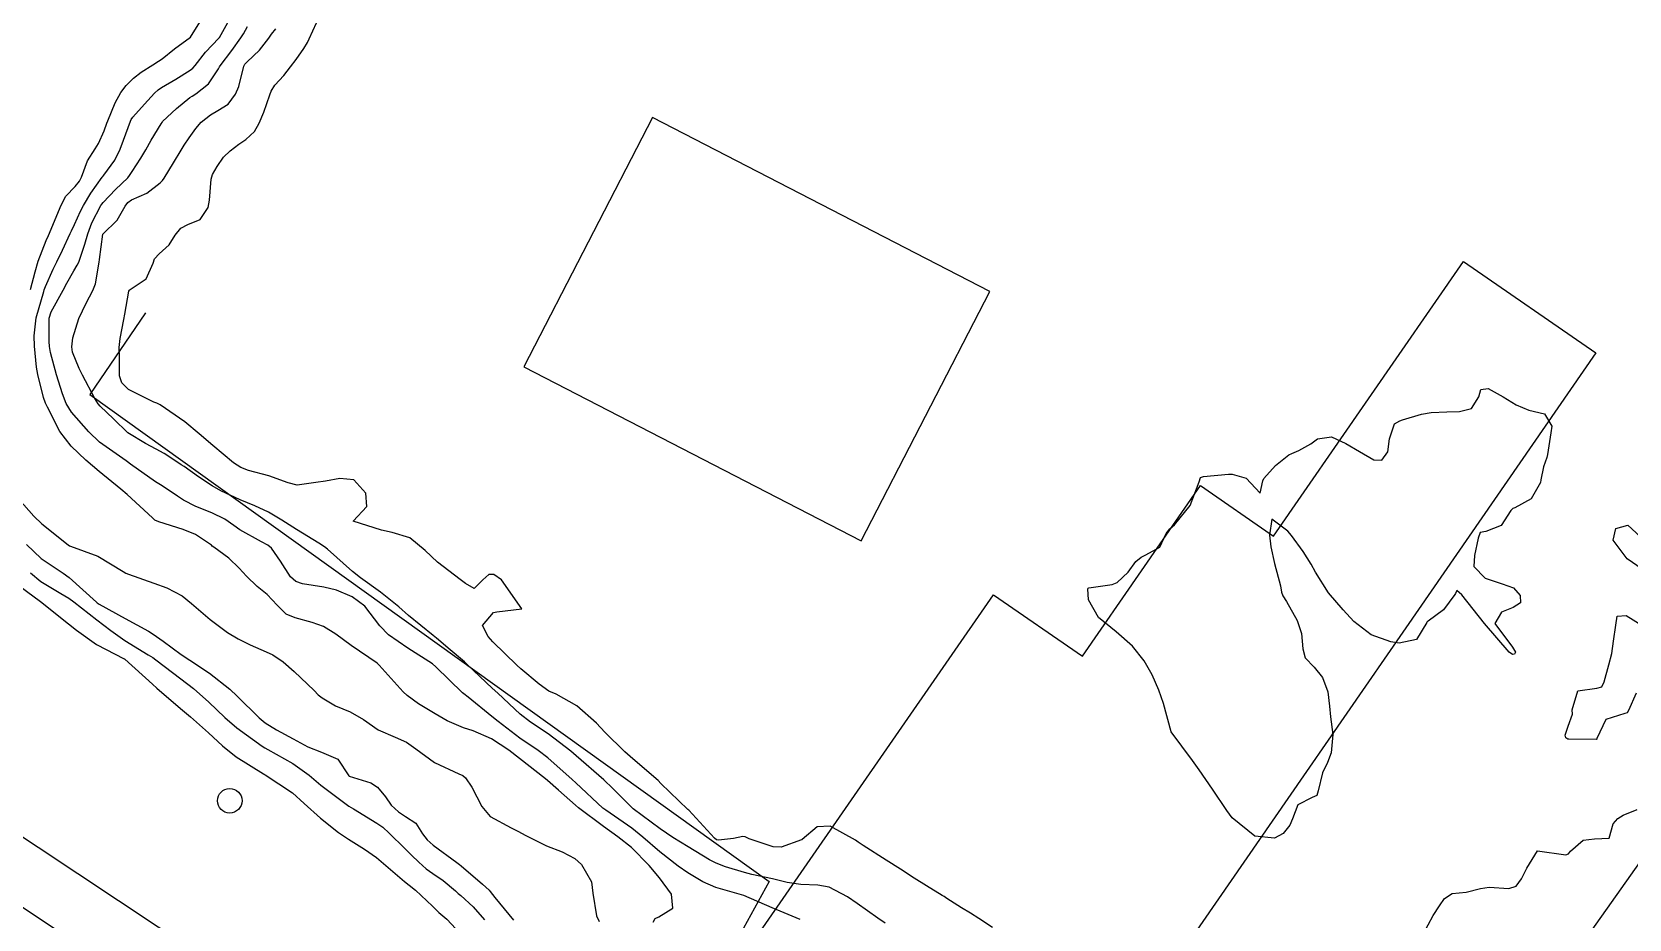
# Model space of a CAD drawing. Header units: metres. Extents: x 286371 to 293043, y 7462578 to 7466404.
# Drawn here: x 286937.7 to 287050.5, y 7465833.1 to 7465895.7 of the extents above; entities that cross this region are included whole.
import ezdxf

# ---------------------------------------------------------------- set-up
doc = ezdxf.new("R2010")
doc.units = ezdxf.units.M
doc.header["$MEASUREMENT"] = 0
for name, color, linetype in [('Curvas de Nivel 1m', 11, 'Continuous'), ('Curvas de Nivel 5m', 15, 'Continuous'), ('Divisas', 45, 'Continuous'), ('Edificações', 30, 'Continuous'), ('Linha Férrea', 20, 'Continuous'), ('Postes', 20, 'Continuous')]:
    doc.layers.add(name, color=color, linetype=linetype)

msp = doc.modelspace()

# ---------------------------------------------------------------- linework, layer by layer
at = {"layer": 'Curvas de Nivel 1m', "flags": 128}
for points, elevation in [([(286937.59, 7465877.55), (286937.93, 7465878.8), (286938.13, 7465879.54), (286938.7, 7465881), (286938.86, 7465881.36), (286938.93, 7465881.52), (286939.47, 7465882.77), (286939.77, 7465883.51), (286940.09, 7465884.15), (286940.75, 7465884.82), (286941.06, 7465885.19), (286941.19, 7465885.49), (286941.63, 7465886.64), (286942.17, 7465887.47), (286942.41, 7465887.86), (286942.81, 7465888.76), (286942.99, 7465889.29), (286943.05, 7465889.46), (286943.57, 7465890.73), (286943.98, 7465891.45), (286944.35, 7465891.95), (286944.87, 7465892.48), (286945.41, 7465892.9), (286946.25, 7465893.41), (286946.64, 7465893.66), (286946.89, 7465893.84), (286947.76, 7465894.53), (286948.91, 7465895.37), (286949.67, 7465896.62)], 691), ([(286981.56, 7465832.87), (286981.71, 7465833.13), (286981.97, 7465833.25), (286982.96, 7465833.86), (286982.86, 7465834.85), (286982.01, 7465836.02), (286981.29, 7465836.88), (286980.04, 7465838.15), (286979.08, 7465838.91), (286978.06, 7465839.63), (286976.31, 7465840.95), (286976.09, 7465841.14), (286974.89, 7465842.19), (286974.11, 7465842.87), (286973.97, 7465842.99), (286972.14, 7465844.43), (286971.38, 7465845.03), (286970.16, 7465845.83), (286968.85, 7465846.38), (286968.17, 7465846.6), (286967.03, 7465847.09), (286966.18, 7465847.58), (286965.01, 7465848.3), (286964.2, 7465848.88), (286963.92, 7465849.14), (286962.23, 7465851.02), (286962.07, 7465851.17), (286960.25, 7465852.41), (286959.17, 7465853.21), (286958.28, 7465853.75), (286957.48, 7465854.04), (286956.29, 7465854.37), (286955.66, 7465854.63), (286955.01, 7465855.27), (286954.32, 7465856.02), (286953.61, 7465856.59), (286952.85, 7465857.31), (286952.34, 7465857.87), (286951.61, 7465858.58), (286950.55, 7465859.35), (286950.44, 7465859.43), (286950.37, 7465859.49), (286949.26, 7465860.25), (286948.38, 7465860.61), (286946.66, 7465861.14), (286946.39, 7465861.27), (286946.21, 7465861.42), (286944.42, 7465863.08), (286943.99, 7465863.45), (286942.44, 7465864.69), (286941.5, 7465865.49), (286940.47, 7465866.49), (286939.67, 7465867.52), (286938.79, 7465869.25), (286938.67, 7465869.53), (286938.52, 7465869.92), (286938.12, 7465871.54), (286938.03, 7465872.06), (286937.88, 7465873.54), (286937.85, 7465874.28), (286937.99, 7465875.54), (286938.53, 7465877.41), (286938.56, 7465877.53), (286938.65, 7465877.76), (286939.19, 7465878.99), (286939.45, 7465879.51), (286939.86, 7465880.33), (286940.4, 7465881.5), (286940.5, 7465881.7), (286940.71, 7465882.14), (286941.14, 7465883.08), (286941.34, 7465883.49), (286941.87, 7465884.36), (286942.66, 7465885.47), (286942.7, 7465885.53), (286942.77, 7465885.62), (286943.55, 7465886.68), (286943.93, 7465887.45), (286944.16, 7465888.09), (286944.66, 7465889.44), (286944.71, 7465889.55), (286944.83, 7465889.71), (286945.64, 7465890.63), (286946.36, 7465891.41), (286946.62, 7465891.64), (286946.86, 7465891.8), (286947.86, 7465892.4), (286948.88, 7465893.03), (286949.07, 7465893.18), (286949.22, 7465893.37), (286949.96, 7465894.3), (286950.91, 7465895.3), (286950.93, 7465895.33), (286950.94, 7465895.34), (286951.65, 7465896.62)], 692), ([(286991.96, 7465833.07), (286991.39, 7465833.3), (286989.97, 7465833.88), (286987.98, 7465834.77), (286985.99, 7465835.33), (286985.09, 7465835.73), (286984.02, 7465836.37), (286983.34, 7465836.84), (286982.04, 7465837.84), (286980.85, 7465838.88), (286980.06, 7465839.52), (286978.22, 7465840.78), (286978.08, 7465840.88), (286978.02, 7465840.93), (286976.11, 7465842.71), (286975.84, 7465842.96), (286974.14, 7465844.47), (286973.44, 7465845), (286972.16, 7465845.87), (286970.63, 7465847.04), (286970.18, 7465847.41), (286968.51, 7465848.76), (286968.2, 7465848.99), (286968.11, 7465849.08), (286966.23, 7465850.9), (286965.98, 7465851.11), (286964.25, 7465852.23), (286962.89, 7465853.16), (286962.28, 7465853.8), (286961.21, 7465855.18), (286960.31, 7465855.85), (286959.2, 7465856.33), (286958.32, 7465856.52), (286956.8, 7465856.77), (286956.33, 7465856.93), (286955.95, 7465857.26), (286955.25, 7465858.37), (286954.62, 7465859.28), (286954.37, 7465859.49), (286953.92, 7465859.74), (286952.38, 7465860.58), (286951.95, 7465860.88), (286951.33, 7465861.33), (286950.4, 7465861.79), (286949.27, 7465862.23), (286948.41, 7465862.68), (286947.98, 7465862.95), (286947.32, 7465863.4), (286946.78, 7465863.75), (286946.43, 7465863.98), (286944.67, 7465865.22), (286944.45, 7465865.37), (286944.35, 7465865.45), (286942.47, 7465866.78), (286941.71, 7465867.49), (286940.5, 7465868.89), (286940.12, 7465869.51), (286939.85, 7465870.19), (286939.44, 7465871.52), (286939, 7465873.1), (286938.93, 7465873.53), (286938.92, 7465873.87), (286938.92, 7465875.53), (286939.06, 7465875.97), (286939.91, 7465877.51), (286940.16, 7465877.99), (286940.66, 7465878.86), (286940.9, 7465879.26), (286941.01, 7465879.49), (286941.44, 7465880.74), (286941.65, 7465881.48), (286941.94, 7465882.25), (286942.57, 7465883.47), (286942.63, 7465883.57), (286942.74, 7465883.7), (286943.61, 7465884.6), (286944.47, 7465885.44), (286944.6, 7465885.6), (286944.77, 7465885.89), (286945.39, 7465886.82), (286945.74, 7465887.42), (286946.12, 7465888.1), (286946.82, 7465889.25), (286946.89, 7465889.34), (286946.93, 7465889.4), (286947.9, 7465890.32), (286948.85, 7465891.1), (286949.01, 7465891.21), (286949.27, 7465891.37), (286950.16, 7465892.06), (286950.88, 7465893.14), (286950.95, 7465893.28), (286950.99, 7465893.34), (286951.82, 7465894.42), (286952.46, 7465895.32), (286952.63, 7465895.61), (286952.93, 7465896.11)], 693), ([(286997.96, 7465832.81), (286997.43, 7465833.17), (286995.98, 7465834.19), (286995.29, 7465834.66), (286993.99, 7465835.36), (286993.2, 7465835.49), (286992, 7465835.54), (286991.04, 7465835.69), (286990, 7465835.94), (286988.53, 7465836.25), (286988.02, 7465836.38), (286986.68, 7465836.79), (286986.03, 7465837.05), (286985.55, 7465837.29), (286984.04, 7465838.19), (286982.97, 7465838.85), (286982.06, 7465839.46), (286980.15, 7465840.89), (286980.08, 7465840.95), (286978.69, 7465842.33), (286978.11, 7465842.9), (286978.09, 7465842.92), (286976.14, 7465844.63), (286975.75, 7465844.96), (286974.16, 7465846.17), (286972.91, 7465847), (286972.18, 7465847.56), (286970.6, 7465849.04), (286970.21, 7465849.4), (286968.43, 7465851.07), (286968.24, 7465851.25), (286967.24, 7465852.1), (286966.26, 7465852.93), (286966.04, 7465853.11), (286964.29, 7465854.54), (286963.6, 7465855.14), (286962.32, 7465856.18), (286960.9, 7465857.19), (286960.34, 7465857.63), (286958.57, 7465859.22), (286958.37, 7465859.39), (286957.96, 7465859.64), (286956.38, 7465860.6), (286955.34, 7465861.27), (286954.4, 7465861.82), (286953.44, 7465862.27), (286952.41, 7465862.7), (286951.05, 7465863.34), (286950.43, 7465863.68), (286949.47, 7465864.33), (286948.45, 7465865.04), (286948.25, 7465865.18), (286947.93, 7465865.38), (286947.03, 7465865.97), (286946.47, 7465866.27), (286945.73, 7465866.68), (286944.48, 7465867.44), (286943.45, 7465868.41), (286942.51, 7465869.31), (286942.38, 7465869.48), (286942.15, 7465869.85), (286941.27, 7465871.49), (286941.04, 7465871.98), (286940.57, 7465873.13), (286940.51, 7465873.51), (286940.58, 7465874.13), (286941.02, 7465875.49), (286941.52, 7465876.59), (286942, 7465877.47), (286942.18, 7465877.94), (286942.45, 7465879.47), (286942.48, 7465879.66), (286942.7, 7465881.46), (286943.73, 7465882.44), (286944.29, 7465883.44), (286944.48, 7465883.7), (286944.74, 7465883.88), (286945.81, 7465884.36), (286946.76, 7465885.09), (286946.91, 7465885.25), (286947.03, 7465885.4), (286947.69, 7465886.49), (286948.24, 7465887.38), (286948.45, 7465887.73), (286948.81, 7465888.26), (286949.27, 7465888.92), (286949.66, 7465889.36), (286950.31, 7465889.88), (286950.84, 7465890.18), (286951.55, 7465890.63), (286952.08, 7465891.33), (286952.3, 7465891.89), (286952.66, 7465893.32), (286952.74, 7465893.47), (286952.89, 7465893.63), (286953.77, 7465894.44), (286954.44, 7465895.29), (286954.63, 7465895.58), (286954.92, 7465895.95)], 694), ([(286936.42, 7465863.14), (286937.84, 7465861.54), (286938.39, 7465861), (286940.27, 7465859.51), (286940.36, 7465859.46), (286940.43, 7465859.43), (286942.35, 7465858.73), (286944.14, 7465857.64), (286944.34, 7465857.52), (286944.51, 7465857.44), (286946.32, 7465856.81), (286947.23, 7465856.49), (286948.31, 7465855.91), (286948.98, 7465855.37), (286950.29, 7465854.24), (286951.51, 7465853.34), (286952.27, 7465852.88), (286953.11, 7465852.46), (286954.25, 7465851.96), (286954.72, 7465851.75), (286955.44, 7465851.27), (286956.23, 7465850.58), (286957.63, 7465849.24), (286957.91, 7465848.94), (286958.2, 7465848.71), (286959.13, 7465848.15), (286960.18, 7465847.73), (286961.12, 7465847.18), (286962.16, 7465846.45), (286963.36, 7465845.94), (286964.15, 7465845.58), (286964.8, 7465845.12), (286966.13, 7465844.16), (286967.85, 7465843.34), (286968.12, 7465843.23), (286968.32, 7465843.07), (286968.77, 7465842.4), (286969.48, 7465841.05), (286970.07, 7465840.34), (286971.55, 7465839.53), (286972.06, 7465839.27), (286972.54, 7465839.01), (286974.04, 7465838.26), (286975.15, 7465837.85), (286976.03, 7465837.38), (286976.52, 7465836.95), (286977.21, 7465835.73), (286977.32, 7465834.93), (286977.57, 7465833.33), (286977.76, 7465832.93)], 692), ([(287051.41, 7465857.81), (287050.35, 7465858.54), (287049.37, 7465859.84), (287049.55, 7465860.67), (287050.39, 7465860.9), (287051.59, 7465859.81)], 696), ([(286937.32, 7465859.55), (286938.35, 7465858.55), (286939.9, 7465857.51), (286940.33, 7465857.21), (286942.25, 7465855.48), (286942.3, 7465855.43), (286942.45, 7465855.33), (286944.29, 7465854.31), (286945.94, 7465853.42), (286946.27, 7465853.21), (286946.96, 7465852.71), (286948.25, 7465851.78), (286948.86, 7465851.38), (286950.23, 7465850.46), (286951.68, 7465849.33), (286952.2, 7465848.83), (286953.74, 7465847.3), (286954.17, 7465846.96), (286954.98, 7465846.46), (286956.15, 7465845.82), (286957.19, 7465845.25), (286958.14, 7465844.88), (286959.3, 7465844.38), (286960.09, 7465843.2), (286960.11, 7465843.19), (286961.64, 7465842.71), (286962.1, 7465842.41), (286962.66, 7465841.73), (286963.07, 7465841.15), (286963.59, 7465840.66), (286964.07, 7465840.35), (286964.8, 7465839.86), (286965.28, 7465839.12), (286965.62, 7465838.68), (286966.04, 7465838.32), (286967.71, 7465837.08), (286967.89, 7465836.95), (286968.02, 7465836.85), (286969.51, 7465835.55), (286970, 7465835.13), (286970.07, 7465835.04), (286970.39, 7465834.63), (286971.7, 7465833.02)], 693), ([(286937.6, 7465857.55), (286938.33, 7465856.93), (286939.74, 7465856.09), (286940.31, 7465855.76), (286940.66, 7465855.5), (286942.29, 7465854.22), (286943.27, 7465853.46), (286944.26, 7465852.76), (286945.92, 7465851.75), (286946.25, 7465851.56), (286946.46, 7465851.41), (286948.22, 7465850.06), (286949.11, 7465849.37), (286950.2, 7465848.42), (286951.32, 7465847.34), (286952.16, 7465846.6), (286953.96, 7465845.3), (286954.14, 7465845.18), (286954.37, 7465845.07), (286956.13, 7465844.08), (286957.27, 7465843.25), (286958.1, 7465842.55), (286959.88, 7465841.21), (286960.08, 7465841.07), (286960.41, 7465840.87), (286962.06, 7465839.86), (286962.47, 7465839.58), (286962.93, 7465839.16), (286964.04, 7465838.07), (286964.51, 7465837.62), (286965.03, 7465837.12), (286965.55, 7465836.65), (286966.01, 7465836.32), (286966.73, 7465835.83), (286967.61, 7465835.08), (286967.81, 7465834.9), (286967.99, 7465834.75), (286968.86, 7465833.95), (286969.67, 7465833.05)], 694), ([(287050.99, 7465849.04), (287050.45, 7465847.82), (287050.35, 7465847.66), (287050.19, 7465847.6), (287048.85, 7465847.18), (287048.22, 7465845.85), (287048.21, 7465845.81), (287048.16, 7465845.78), (287046.24, 7465845.81), (287046.16, 7465845.81), (287046.03, 7465845.89), (287045.97, 7465846.09), (287046.18, 7465846.72), (287046.5, 7465847.56), (287046.48, 7465847.88), (287046.88, 7465849.21), (287048.22, 7465849.4), (287048.57, 7465849.5), (287048.72, 7465849.85), (287049.05, 7465851.04), (287049.27, 7465851.84), (287049.39, 7465852.72), (287049.56, 7465853.84), (287049.65, 7465854.48), (287050.29, 7465854.53), (287051.47, 7465853.81)], 696), ([(287035.94, 7465832.04), (287036.66, 7465833.35), (287037.11, 7465834.03), (287037.45, 7465834.55), (287037.99, 7465834.91), (287038.99, 7465834.99), (287039.99, 7465835.25), (287040.62, 7465835.34), (287041.99, 7465835.25), (287042.51, 7465835.42), (287042.9, 7465835.93), (287043.27, 7465836.68), (287044.03, 7465837.91), (287046.03, 7465837.63), (287046.21, 7465837.7), (287046.35, 7465837.88), (287047.24, 7465838.67), (287048.05, 7465838.76), (287049.09, 7465838.8), (287049.37, 7465839.83), (287049.7, 7465840.2), (287050.07, 7465840.44), (287051.05, 7465840.84)], 696)]:
    msp.add_lwpolyline(points, dxfattribs=dict(at, elevation=elevation))
at = {"layer": 'Curvas de Nivel 1m', "elevation": 696, "flags": 128}
msp.add_lwpolyline([(287039.89, 7465869.98), (287040.02, 7465870.49), (287040.53, 7465870.57), (287041.6, 7465869.96), (287042.52, 7465869.4), (287043.4, 7465869.04), (287044.51, 7465868.78), (287045.03, 7465867.91), (287044.96, 7465867.44), (287044.72, 7465865.91), (287044.69, 7465865.68), (287044.45, 7465865.02), (287044.26, 7465864.1), (287044.23, 7465863.92), (287043.58, 7465862.77), (287042.41, 7465862.13), (287042.28, 7465862.08), (287042.14, 7465861.95), (287041.46, 7465860.89), (287040.38, 7465860.46), (287039.98, 7465860.38), (287039.83, 7465859.98), (287039.57, 7465858.77), (287039.52, 7465857.99), (287040.33, 7465857.16), (287041.52, 7465856.76), (287042.32, 7465856.49), (287042.79, 7465855.94), (287042.82, 7465855.43), (287042.3, 7465855.09), (287041.49, 7465854.76), (287041, 7465853.96), (287042.26, 7465852.29), (287042.47, 7465851.94), (287042.39, 7465851.8), (287042.25, 7465851.78), (287042.03, 7465851.95), (287040.28, 7465853.97), (287038.68, 7465856), (287038.32, 7465856.29), (287038.23, 7465856.09), (287038.19, 7465856.01), (287037.38, 7465854.94), (287036.29, 7465854.13), (287036.23, 7465854.09), (287036.2, 7465854.04), (287035.47, 7465852.84), (287034.26, 7465852.57), (287033.67, 7465852.67), (287032.27, 7465853.16), (287031.04, 7465854.11), (287030.3, 7465854.92), (287029.26, 7465856.14), (287028.34, 7465857.6), (287028.03, 7465858.16), (287027.48, 7465859.05), (287026.65, 7465860.18), (287026.38, 7465860.49), (287025.26, 7465861.33), (287025.1, 7465860.2), (287025.19, 7465859.37), (287025.45, 7465858.2), (287025.88, 7465856.63), (287025.95, 7465856.19), (287026.03, 7465855.91), (287026.3, 7465855.51), (287027.06, 7465854.17), (287027.35, 7465853.25), (287027.46, 7465852.17), (287027.62, 7465851.54), (287028.24, 7465850.89), (287028.84, 7465850.15), (287029.21, 7465849.15), (287029.33, 7465848.14), (287029.41, 7465847.37), (287029.58, 7465846.14), (287029.45, 7465844.84), (287029.19, 7465844.15), (287028.85, 7465843.42), (287028.54, 7465842.16), (287028.44, 7465841.82), (287028.1, 7465841.67), (287027.1, 7465841.17), (287026.72, 7465840.18), (287026.53, 7465839.72), (287026.06, 7465839.14), (287025.46, 7465838.8), (287024.05, 7465838.95), (287022.47, 7465840.25), (287022.08, 7465840.77), (287021.07, 7465842.27), (287020.12, 7465843.64), (287019.65, 7465844.29), (287018.16, 7465846.31), (287017.61, 7465848.32), (287017.28, 7465849.26), (287016.81, 7465850.34), (287016.24, 7465851.34), (287015.42, 7465852.36), (287014.27, 7465853.37), (287013.03, 7465854.39), (287012.31, 7465855.63), (287012.26, 7465856.41), (287012.28, 7465856.45), (287012.33, 7465856.48), (287013.98, 7465856.73), (287014.33, 7465856.87), (287015.12, 7465857.59), (287015.66, 7465858.35), (287016.04, 7465858.66), (287016.36, 7465858.82), (287017.34, 7465859.36), (287017.79, 7465860.32), (287018.06, 7465860.65), (287018.39, 7465860.93), (287019.49, 7465862.29), (287020.12, 7465863.97), (287020.23, 7465864.28), (287020.44, 7465864.34), (287022.19, 7465864.5), (287022.45, 7465864.5), (287023.44, 7465864.23), (287024.43, 7465863.16), (287024.62, 7465864.03), (287024.7, 7465864.21), (287025.52, 7465865.13), (287026.47, 7465865.87), (287026.67, 7465865.98), (287027.17, 7465866.17), (287028.01, 7465866.64), (287028.49, 7465867), (287029.48, 7465867.15), (287030.48, 7465866.68), (287031.45, 7465866.11), (287032.46, 7465865.53), (287033.04, 7465865.5), (287033.46, 7465866.08), (287033.56, 7465867), (287033.92, 7465868.07), (287034.29, 7465868.28), (287034.5, 7465868.35), (287035.82, 7465868.74), (287036.51, 7465868.86), (287037.61, 7465868.92), (287038.51, 7465868.93), (287039.36, 7465869.15)], close=True, dxfattribs=at)
at = {"layer": 'Curvas de Nivel 5m', "elevation": 695, "flags": 128}
for points in [[(287005.53, 7465832.5), (287004.57, 7465833.13), (287003.97, 7465833.51), (287003.34, 7465833.9), (287002.31, 7465834.56), (287002.11, 7465834.68), (287001.99, 7465834.76), (287000.87, 7465835.45), (287000.01, 7465835.99), (286999.04, 7465836.61), (286998.02, 7465837.25), (286996.4, 7465838.29), (286996.04, 7465838.53), (286995.86, 7465838.66), (286994.06, 7465839.65), (286993.16, 7465839.6), (286992.1, 7465838.71), (286992.07, 7465838.69), (286992.04, 7465838.68), (286990.6, 7465838.18), (286990.04, 7465838.2), (286988.34, 7465838.77), (286988.06, 7465838.9), (286987.91, 7465838.93), (286987.24, 7465838.79), (286986.19, 7465838.66), (286986.05, 7465838.7), (286985.9, 7465838.81), (286984.08, 7465840.78), (286984.03, 7465840.84), (286982.11, 7465842.68), (286981.92, 7465842.87), (286980.14, 7465844.4), (286979.56, 7465844.9), (286978.16, 7465846.3), (286977.58, 7465846.93), (286976.19, 7465848.16), (286974.71, 7465848.98), (286974.21, 7465849.2), (286973.52, 7465849.68), (286972.23, 7465850.76), (286971.95, 7465851.02), (286970.26, 7465852.67), (286969.93, 7465853.05), (286969.51, 7465853.82), (286970.29, 7465854.75), (286970.53, 7465854.8), (286972.29, 7465855.01), (286970.86, 7465857.04), (286970.33, 7465857.42), (286969.96, 7465857.42), (286969.54, 7465857.06), (286968.94, 7465856.44), (286968.32, 7465856.79), (286967.95, 7465857.08), (286966.35, 7465858.3), (286965.48, 7465859.12), (286964.38, 7465860.02), (286963.14, 7465860.39), (286962.38, 7465860.55), (286960.39, 7465861.19), (286961.36, 7465862.23), (286961.28, 7465863.18), (286960.44, 7465864.11), (286959.45, 7465864.2), (286958.44, 7465864.01), (286957.76, 7465863.91), (286956.43, 7465863.74), (286955.8, 7465863.89), (286954.44, 7465864.4), (286953, 7465864.76), (286952.45, 7465864.97), (286951.93, 7465865.32), (286950.47, 7465866.54), (286949.5, 7465867.36), (286948.5, 7465868.2), (286946.76, 7465869.4), (286946.52, 7465869.53), (286946.32, 7465869.6), (286944.53, 7465870.49), (286944.05, 7465870.95), (286943.89, 7465871.45), (286943.89, 7465872.77), (286943.85, 7465873.45), (286943.93, 7465874.1), (286944.19, 7465875.44), (286944.26, 7465875.8), (286944.55, 7465877.44), (286944.58, 7465877.5), (286944.64, 7465877.55), (286945.76, 7465878.31), (286946.27, 7465879.41), (286946.36, 7465879.72), (286946.68, 7465880.07), (286947.38, 7465880.7), (286947.82, 7465881.39), (286948.22, 7465881.88), (286948.72, 7465882.13), (286949.58, 7465882.5), (286950.14, 7465883.35), (286950.24, 7465883.86), (286950.36, 7465885.35), (286950.46, 7465885.66), (286950.78, 7465886.23), (286951.23, 7465886.89), (286951.69, 7465887.33), (286952.31, 7465887.82), (286952.81, 7465888.15), (286953.42, 7465888.7), (286953.75, 7465889.3), (286954.07, 7465890.07), (286954.5, 7465891.29), (286954.59, 7465891.55), (286954.86, 7465891.97), (286955.5, 7465892.65), (286955.97, 7465893.27), (286956.36, 7465893.8), (286956.9, 7465894.57), (286957.17, 7465894.99), (286957.28, 7465895.25), (286957.8, 7465896.38)], [(286936.33, 7465856.98), (286938.3, 7465855.53), (286940.28, 7465853.94), (286940.85, 7465853.5), (286942.26, 7465852.49), (286944.21, 7465851.48), (286944.24, 7465851.46), (286944.26, 7465851.44), (286946.22, 7465849.68), (286946.53, 7465849.41), (286948.19, 7465847.97), (286948.89, 7465847.37), (286950.16, 7465846.25), (286951.16, 7465845.34), (286952.13, 7465844.56), (286954.06, 7465843.35), (286954.11, 7465843.32), (286954.16, 7465843.29), (286956.1, 7465842), (286956.93, 7465841.25), (286958.07, 7465840.22), (286959.36, 7465839.21), (286960.05, 7465838.73), (286961.19, 7465838.03), (286962.03, 7465837.45), (286962.37, 7465837.17), (286964, 7465835.75), (286964.34, 7465835.48), (286964.78, 7465835.13), (286965.98, 7465834), (286966.43, 7465833.57), (286967, 7465833.1), (286967.95, 7465832.08)]]:
    msp.add_lwpolyline(points, dxfattribs=at)
at = {"layer": 'Divisas'}
msp.add_lwpolyline([(286945.71, 7465875.91), (286941.8, 7465870.14), (286989.76, 7465835.74), (286986.65, 7465830.09), (287027.47, 7465801.1), (287052.85, 7465782.86), (287079.66, 7465764.32), (287113.07, 7465739.01), (287114.94, 7465737.62), (287114.52, 7465736.96), (287148.88, 7465712.21), (287170.09, 7465699.34), (287184.02, 7465689.91), (287201.48, 7465677.5), (287215.22, 7465667.55), (287228.17, 7465660), (287229.97, 7465660.67), (287237.05, 7465653.29), (287246.02, 7465647.16, 0.010986), (287262.74, 7465636.25, -0.013374), (287268.29, 7465632.59, 0.179161), (287272.81, 7465631.42, 0.163467), (287276.47, 7465633.07, 0.13967), (287278.82, 7465636.95, -3.535766)], format="xyb", dxfattribs=at)
at = {"layer": 'Edificações'}
for points in [[(286981.52, 7465889.7), (286972.44, 7465872.08), (286996.26, 7465859.8), (287005.35, 7465877.41)], [(287034.73, 7465853.67), (287026.4, 7465841.62), (287009.28, 7465816.86), (286988.48, 7465831.25), (287005.6, 7465856), (287011.89, 7465851.65), (287020.22, 7465863.7), (287025.39, 7465860.13), (287038.8, 7465879.53), (287048.14, 7465873.07)], [(287065.85, 7465857.75), (287039.14, 7465820.02), (287148.82, 7465742.37), (287175.53, 7465780.11)]]:
    msp.add_lwpolyline(points, close=True, dxfattribs=at)
at = {"layer": 'Linha Férrea'}
for points in [[(286381.9, 7466191.54, -0.034817), (286483.63, 7466136.23), (286637.59, 7466036.03), (286881.46, 7465875.71), (287117.31, 7465719.49, 0.005418), (287238.16, 7465637.94, 0.010292), (287320.61, 7465583.02, 0.018788), (287399.32, 7465533.46, 0.057979), (287521.87, 7465481.39), (287711.72, 7465426.48, -0.002898), (287879.49, 7465377.76), (287927.28, 7465363.25), (287977.96, 7465347.67), (288011.31, 7465337.66), (288037.94, 7465330.83), (288090.19, 7465315.26), (288107.16, 7465310.12)], [(287835.18, 7465381.47, 0.010304), (287693.16, 7465427.51), (287537.99, 7465472.45, -0.040382), (287441.99, 7465506.86, -0.042368), (287320.57, 7465578.57, -0.008489), (287246.96, 7465627.06, -0.004773), (287110.87, 7465718.76), (286883.88, 7465869.13), (286836.14, 7465900.58), (286681.72, 7466001.99, 0.002623), (286488.21, 7466128.28, 0.036116), (286381.9, 7466186.94, 0.036116)]]:
    msp.add_lwpolyline(points, format="xyb", dxfattribs=at)
at = {"layer": 'Postes'}
msp.add_circle((286951.67, 7465841.45), 0.866, dxfattribs=at)

doc.saveas('drawing.dxf')
